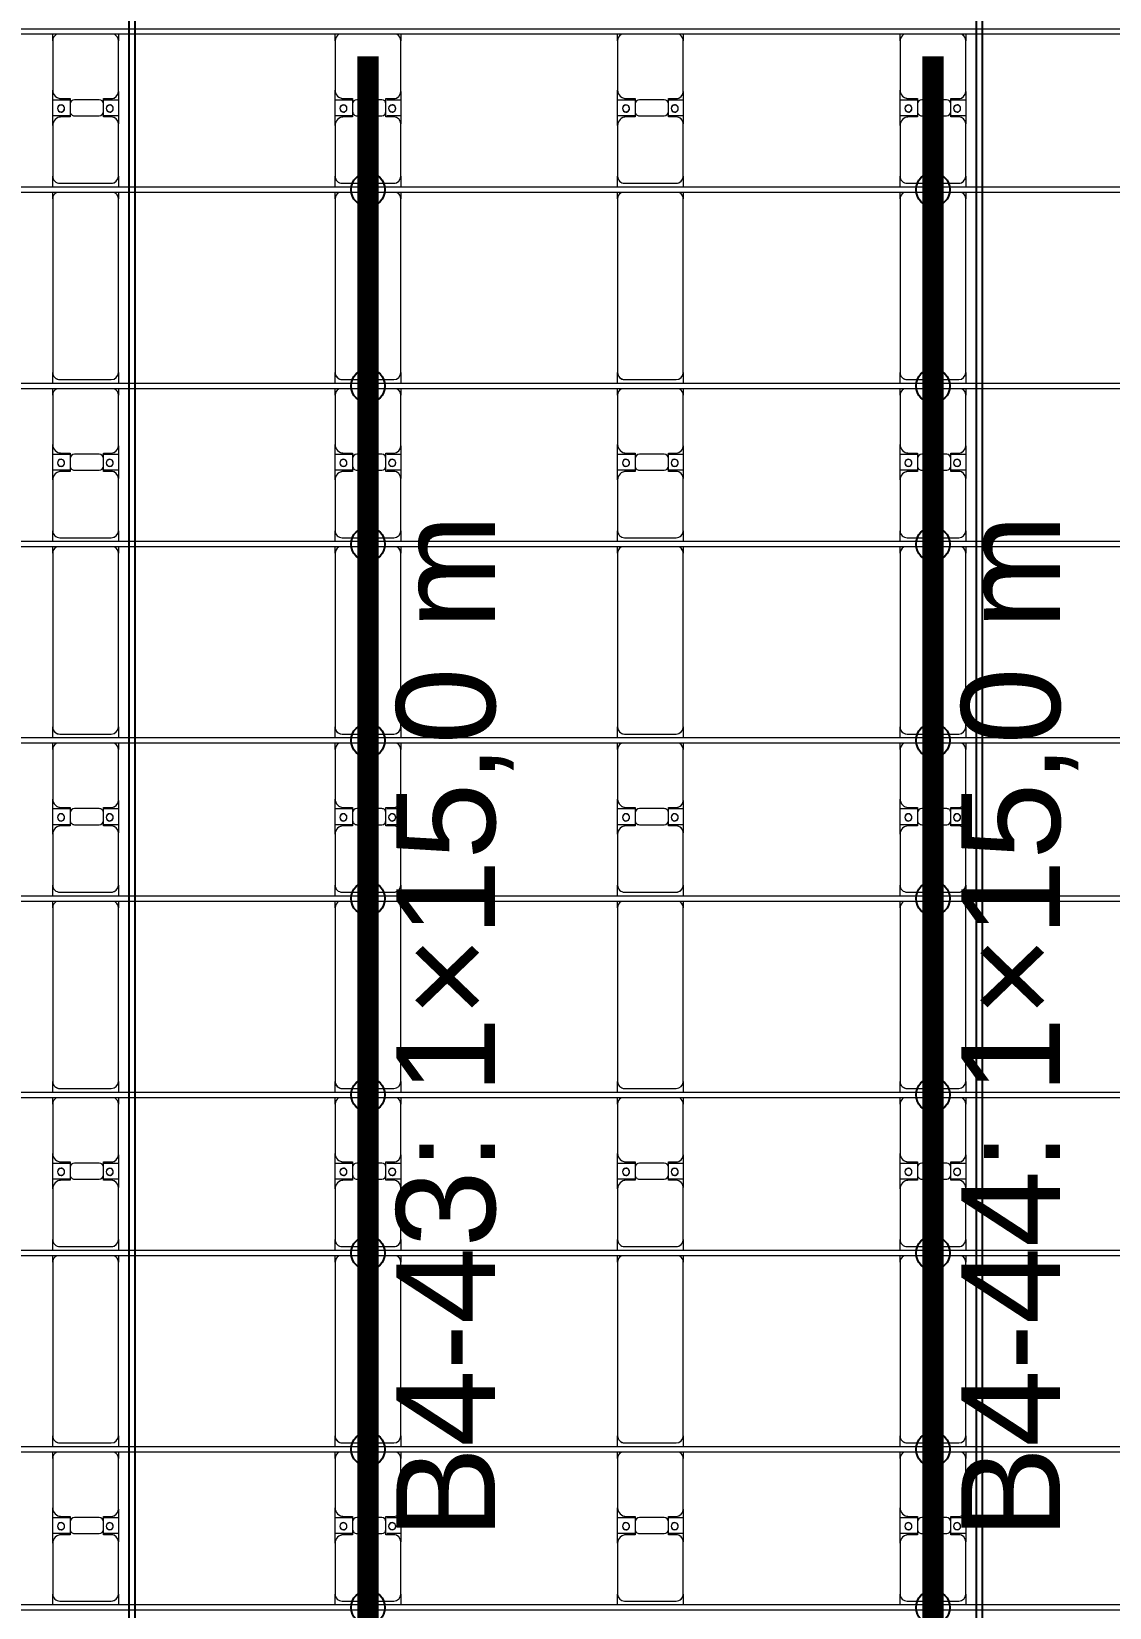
# Model space of a CAD drawing. Header units: millimetres. Extents: x -178706 to 107777, y -87310 to 933.
# Drawn here: x -101274 to -93641, y -75261 to -64101 of the extents above; entities that cross this region are included whole.
import ezdxf

# ---------------------------------------------------------------- set-up
doc = ezdxf.new("R2010")
doc.units = ezdxf.units.MM
doc.layers.add('A-GENM', color=13, linetype='Continuous', lineweight=9)
doc.layers.add('S-BEAM', color=12, linetype='Continuous', lineweight=9)
doc.layers.add('GC-GHI CHU', color=2, linetype='Continuous')
doc.layers.add('GC-HOP 40x60 GIA CUONG', color=1, linetype='Continuous')
doc.styles.add('GC_VN', font='arial.ttf')

# ---------------------------------------------------------------- blocks, each defined once
blk = doc.blocks.new('Dai phao do pin - DẢI PHAO ĐỠ PIN-V35-BỐ TRÍ KHUNG KẾT CẤU BÈ PIN 04')
at = {"layer": 'A-GENM', "color": 7}
for p, q in [((695, 242), (770, 242)), ((1130, 242), (770, 242)), ((1130, 242), (1312, 242)), ((1198, 242), (1380, 242)), ((1198, 118), (1198, 242)), ((1312, 242), (1312, 118)), ((1730, 242), (1380, 242)), ((1730, 242), (1775, 242)), ((1815, 242), (1890, 242)), ((3120, 242), (1890, 242)), ((3120, 242), (3165, 242)), ((3205, 242), (3280, 242)), ((3640, 242), (3280, 242)), ((3640, 242), (3822, 242)), ((3708, 242), (3890, 242)), ((3708, 118), (3708, 242)), ((3822, 242), (3822, 118)), ((4240, 242), (3890, 242)), ((4240, 242), (4285, 242)), ((4325, 242), (4400, 242)), ((5630, 242), (4400, 242)), ((5630, 242), (5675, 242)), ((5715, 242), (5790, 242)), ((6150, 242), (5790, 242)), ((6150, 242), (6332, 242)), ((6218, 242), (6400, 242)), ((6218, 118), (6218, 242)), ((6332, 242), (6332, 118)), ((6750, 242), (6400, 242)), ((6750, 242), (6795, 242)), ((6835, 242), (6910, 242)), ((8140, 242), (6910, 242)), ((8140, 242), (8185, 242)), ((8225, 242), (8300, 242)), ((8660, 242), (8300, 242)), ((8660, 242), (8842, 242)), ((8728, 242), (8910, 242)), ((8728, 118), (8728, 242)), ((8842, 242), (8842, 118)), ((9260, 242), (8910, 242)), ((9260, 242), (9305, 242)), ((9345, 242), (9420, 242)), ((10650, 242), (9420, 242)), ((10650, 242), (10695, 242)), ((10735, 242), (10810, 242)), ((11170, 242), (10810, 242)), ((11170, 242), (11352, 242)), ((11238, 242), (11420, 242)), ((11238, 118), (11238, 242)), ((11352, 242), (11352, 118)), ((11770, 242), (11420, 242)), ((11770, 242), (11815, 242)), ((720, 192), (720, -173)), ((1190, 118), (1190, 182)), ((1282, 118), (1190, 118)), ((1320, 118), (1228, 118)), ((1320, 182), (1320, 118)), ((1840, 192), (1840, -173)), ((3230, 192), (3230, -173)), ((3700, 118), (3700, 182)), ((3792, 118), (3700, 118)), ((3830, 118), (3738, 118)), ((3830, 182), (3830, 118)), ((4350, 192), (4350, -173)), ((5740, 192), (5740, -173)), ((6210, 118), (6210, 182)), ((6302, 118), (6210, 118)), ((6340, 118), (6248, 118)), ((6340, 182), (6340, 118)), ((6860, 192), (6860, -173)), ((8250, 192), (8250, -173)), ((8720, 118), (8720, 182)), ((8812, 118), (8720, 118)), ((8850, 118), (8758, 118)), ((8850, 182), (8850, 118)), ((9370, 192), (9370, -173)), ((10760, 192), (10760, -173)), ((11230, 118), (11230, 182)), ((11322, 118), (11230, 118)), ((11360, 118), (11268, 118)), ((11360, 182), (11360, 118)), ((1198, 88), (1198, -88)), ((1312, -88), (1312, 88)), ((3708, 88), (3708, -88)), ((3822, -88), (3822, 88)), ((6218, 88), (6218, -88)), ((6332, -88), (6332, 88)), ((8728, 88), (8728, -88)), ((8842, -88), (8842, 88)), ((11238, 88), (11238, -88)), ((11352, -88), (11352, 88)), ((1190, -173), (1190, -118)), ((1190, -118), (1282, -118)), ((1198, -223), (1198, -118)), ((1228, -118), (1320, -118)), ((1312, -118), (1312, -223)), ((1320, -118), (1320, -173)), ((3700, -173), (3700, -118)), ((3700, -118), (3792, -118)), ((3708, -223), (3708, -118)), ((3738, -118), (3830, -118)), ((3822, -118), (3822, -223)), ((3830, -118), (3830, -173)), ((6210, -173), (6210, -118)), ((6210, -118), (6302, -118)), ((6218, -223), (6218, -118)), ((6248, -118), (6340, -118)), ((6332, -118), (6332, -223)), ((6340, -118), (6340, -173)), ((8720, -173), (8720, -118)), ((8720, -118), (8812, -118)), ((8728, -223), (8728, -118)), ((8758, -118), (8850, -118)), ((8842, -118), (8842, -223)), ((8850, -118), (8850, -173)), ((11230, -173), (11230, -118)), ((11230, -118), (11322, -118)), ((11238, -223), (11238, -118)), ((11268, -118), (11360, -118)), ((11352, -118), (11352, -223)), ((11360, -118), (11360, -173)), ((770, -223), (695, -223)), ((770, -223), (1140, -223)), ((1312, -223), (1140, -223)), ((1370, -223), (1198, -223)), ((1370, -223), (1730, -223)), ((1775, -223), (1730, -223)), ((1890, -223), (1815, -223)), ((1890, -223), (3120, -223)), ((3165, -223), (3120, -223)), ((3280, -223), (3205, -223)), ((3280, -223), (3650, -223)), ((3822, -223), (3650, -223)), ((3880, -223), (3708, -223)), ((3880, -223), (4240, -223)), ((4285, -223), (4240, -223)), ((4400, -223), (4325, -223)), ((4400, -223), (5630, -223)), ((5675, -223), (5630, -223)), ((5790, -223), (5715, -223)), ((5790, -223), (6160, -223)), ((6332, -223), (6160, -223)), ((6390, -223), (6218, -223)), ((6390, -223), (6750, -223)), ((6795, -223), (6750, -223)), ((6910, -223), (6835, -223)), ((6910, -223), (8140, -223)), ((8185, -223), (8140, -223)), ((8300, -223), (8225, -223)), ((8300, -223), (8670, -223)), ((8842, -223), (8670, -223)), ((8900, -223), (8728, -223)), ((8900, -223), (9260, -223)), ((9305, -223), (9260, -223)), ((9420, -223), (9345, -223)), ((9420, -223), (10650, -223)), ((10695, -223), (10650, -223)), ((10810, -223), (10735, -223)), ((10810, -223), (11180, -223)), ((11352, -223), (11180, -223)), ((11410, -223), (11238, -223)), ((11410, -223), (11770, -223)), ((11815, -223), (11770, -223))]:
    blk.add_line(p, q, dxfattribs=at)
for centre, radius, start, end in [((770, 192), 50, 90, 180), ((770, 192), 50, 135, 180), ((1130, 182), 60, 360, 90), ((1380, 182), 60, 90, 180), ((1730, 192), 50, 30, 90), ((1730, 192), 50, 30, 45), ((1890, 192), 50, 90, 180), ((1890, 192), 50, 105, 180), ((3120, 192), 50, 30, 90), ((3120, 192), 50, 30, 90), ((3280, 192), 50, 90, 180), ((3280, 192), 50, 135, 180), ((3640, 182), 60, 360, 90), ((3890, 182), 60, 90, 180), ((4240, 192), 50, 30, 90), ((4240, 192), 50, 30, 45), ((4400, 192), 50, 90, 180), ((4400, 192), 50, 105, 180), ((5630, 192), 50, 30, 90), ((5630, 192), 50, 30, 90), ((5790, 192), 50, 90, 180), ((5790, 192), 50, 135, 180), ((6150, 182), 60, 360, 90), ((6400, 182), 60, 90, 180), ((6750, 192), 50, 30, 90), ((6750, 192), 50, 30, 45), ((6910, 192), 50, 90, 180), ((6910, 192), 50, 110.9293, 180), ((8140, 192), 50, 30, 90), ((8140, 192), 50, 30, 90), ((8300, 192), 50, 90, 180), ((8300, 192), 50, 135, 180), ((8660, 182), 60, 360, 90), ((8910, 182), 60, 90, 180), ((9260, 192), 50, 30, 90), ((9260, 192), 50, 30, 45), ((9420, 192), 50, 90, 180), ((9420, 192), 50, 105, 180), ((10650, 192), 50, 30, 90), ((10650, 192), 50, 30, 90), ((10810, 192), 50, 90, 180), ((10810, 192), 50, 135, 180), ((11170, 182), 60, 0, 90), ((11420, 182), 60, 90, 180), ((11770, 192), 50, 30, 90), ((11770, 192), 50, 30, 45), ((1130, 182), 60, 360, 30), ((1228, 88), 30, 90, 180), ((1249, 183), 25, 0, 180), ((1249, 183), 25, 180, 0), ((1251, 183), 25, 0, 180), ((1251, 183), 25, 180, 0), ((1282, 88), 30, 360, 90), ((1380, 182), 60, 150, 180), ((3640, 182), 60, 360, 30), ((3738, 88), 30, 90, 180), ((3759, 183), 25, 360, 180), ((3759, 183), 25, 180, 0), ((3761, 183), 25, 0, 180), ((3761, 183), 25, 180, 0), ((3792, 88), 30, 360, 90), ((3890, 182), 60, 150, 180), ((6150, 182), 60, 360, 30), ((6248, 88), 30, 90, 180), ((6269, 183), 25, 360, 180), ((6269, 183), 25, 180, 0), ((6271, 183), 25, 0, 180), ((6271, 183), 25, 180, 360), ((6302, 88), 30, 0, 90), ((6400, 182), 60, 150, 180), ((8660, 182), 60, 360, 30), ((8758, 88), 30, 90, 180), ((8779, 183), 25, 360, 180), ((8779, 183), 25, 180, 360), ((8781, 183), 25, 0, 180), ((8781, 183), 25, 180, 0), ((8812, 88), 30, 360, 90), ((8910, 182), 60, 150, 180), ((11170, 182), 60, 0, 30), ((11268, 88), 30, 90, 180), ((11289, 183), 25, 0, 180), ((11289, 183), 25, 180, 0), ((11291, 183), 25, 0, 180), ((11291, 183), 25, 180, 360), ((11322, 88), 30, 360, 90), ((11420, 182), 60, 150, 180), ((1228, -88), 30, 180, 270), ((1282, -88), 30, 270, 360), ((3738, -88), 30, 180, 270), ((3792, -88), 30, 270, 360), ((6248, -88), 30, 180, 270), ((6302, -88), 30, 270, 0), ((8758, -88), 30, 180, 270), ((8812, -88), 30, 270, 360), ((11268, -88), 30, 180, 270), ((11322, -88), 30, 270, 360), ((770, -173), 50, 180, 270), ((770, -173), 50, 180, 225), ((1140, -173), 50, 270, 360), ((1140, -173), 50, 315, 360), ((1249, -162), 25, 360, 180), ((1249, -162), 25, 180, 360), ((1251, -162), 25, 0, 180), ((1251, -162), 25, 180, 0), ((1370, -173), 50, 180, 270), ((1370, -173), 50, 180, 225), ((1730, -173), 50, 270, 330), ((1730, -173), 50, 315, 330), ((1890, -173), 50, 180, 270), ((1890, -173), 50, 180, 270), ((3120, -173), 50, 270, 330), ((3120, -173), 50, 285, 330), ((3280, -173), 50, 180, 270), ((3280, -173), 50, 180, 225), ((3650, -173), 50, 270, 360), ((3650, -173), 50, 315, 360), ((3759, -162), 25, 0, 180), ((3759, -162), 25, 180, 0), ((3761, -162), 25, 0, 180), ((3761, -162), 25, 180, 360), ((3880, -173), 50, 180, 270), ((3880, -173), 50, 180, 225), ((4240, -173), 50, 270, 330), ((4240, -173), 50, 315, 330), ((4400, -173), 50, 180, 270), ((4400, -173), 50, 180, 270), ((5630, -173), 50, 270, 330), ((5630, -173), 50, 285, 330), ((5790, -173), 50, 180, 270), ((5790, -173), 50, 180, 225), ((6160, -173), 50, 270, 360), ((6160, -173), 50, 315, 360), ((6269, -162), 25, 0, 180), ((6269, -162), 25, 180, 0), ((6271, -162), 25, 0, 180), ((6271, -162), 25, 180, 0), ((6390, -173), 50, 180, 270), ((6390, -173), 50, 180, 225), ((6750, -173), 50, 270, 330), ((6750, -173), 50, 315, 330), ((6910, -173), 50, 180, 270), ((6910, -173), 50, 180, 270), ((8140, -173), 50, 270, 330), ((8140, -173), 50, 285, 330), ((8300, -173), 50, 180, 270), ((8300, -173), 50, 180, 225), ((8670, -173), 50, 270, 360), ((8670, -173), 50, 315, 360), ((8779, -162), 25, 0, 180), ((8779, -162), 25, 180, 360), ((8781, -162), 25, 0, 180), ((8781, -162), 25, 180, 0), ((8900, -173), 50, 180, 270), ((8900, -173), 50, 180, 225), ((9260, -173), 50, 270, 330), ((9260, -173), 50, 315, 330), ((9420, -173), 50, 180, 270), ((9420, -173), 50, 180, 270), ((10650, -173), 50, 270, 330), ((10650, -173), 50, 285, 330), ((10810, -173), 50, 180, 270), ((10810, -173), 50, 180, 225), ((11180, -173), 50, 270, 360), ((11180, -173), 50, 315, 360), ((11289, -162), 25, 0, 180), ((11289, -162), 25, 180, 0), ((11291, -162), 25, 0, 180), ((11291, -162), 25, 180, 0), ((11410, -173), 50, 180, 270), ((11410, -173), 50, 180, 225), ((11770, -173), 50, 270, 330), ((11770, -173), 50, 315, 330)]:
    blk.add_arc(centre, radius, start, end, dxfattribs=at)
blk = doc.blocks.new('Dai phao do pin - DẢI PHAO ĐỠ PIN-V36-BỐ TRÍ KHUNG KẾT CẤU BÈ PIN 04')
at = {"layer": 'A-GENM', "color": 7}
for p, q in [((695, 242), (770, 242)), ((1130, 242), (770, 242)), ((1130, 242), (1312, 242)), ((1198, 242), (1380, 242)), ((1198, 118), (1198, 242)), ((1312, 242), (1312, 118)), ((1730, 242), (1380, 242)), ((1730, 242), (1775, 242)), ((1815, 242), (1890, 242)), ((3120, 242), (1890, 242)), ((3120, 242), (3165, 242)), ((3205, 242), (3280, 242)), ((3640, 242), (3280, 242)), ((3640, 242), (3822, 242)), ((3708, 242), (3890, 242)), ((3708, 118), (3708, 242)), ((3822, 242), (3822, 118)), ((4240, 242), (3890, 242)), ((4240, 242), (4285, 242)), ((4325, 242), (4400, 242)), ((5630, 242), (4400, 242)), ((5630, 242), (5675, 242)), ((5715, 242), (5790, 242)), ((6150, 242), (5790, 242)), ((6150, 242), (6332, 242)), ((6218, 242), (6400, 242)), ((6218, 118), (6218, 242)), ((6332, 242), (6332, 118)), ((6750, 242), (6400, 242)), ((6750, 242), (6795, 242)), ((6835, 242), (6910, 242)), ((8140, 242), (6910, 242)), ((8140, 242), (8185, 242)), ((8225, 242), (8300, 242)), ((8660, 242), (8300, 242)), ((8660, 242), (8842, 242)), ((8728, 242), (8910, 242)), ((8728, 118), (8728, 242)), ((8842, 242), (8842, 118)), ((9260, 242), (8910, 242)), ((9260, 242), (9305, 242)), ((9345, 242), (9420, 242)), ((10650, 242), (9420, 242)), ((10650, 242), (10695, 242)), ((10735, 242), (10810, 242)), ((11170, 242), (10810, 242)), ((11170, 242), (11352, 242)), ((11238, 242), (11420, 242)), ((11238, 118), (11238, 242)), ((11352, 242), (11352, 118)), ((11770, 242), (11420, 242)), ((11770, 242), (11815, 242)), ((720, 192), (720, -173)), ((1190, 118), (1190, 182)), ((1282, 118), (1190, 118)), ((1320, 118), (1228, 118)), ((1320, 182), (1320, 118)), ((1840, 192), (1840, -173)), ((3230, 192), (3230, -173)), ((3700, 118), (3700, 182)), ((3792, 118), (3700, 118)), ((3830, 118), (3738, 118)), ((3830, 182), (3830, 118)), ((4350, 192), (4350, -173)), ((5740, 192), (5740, -173)), ((6210, 118), (6210, 182)), ((6302, 118), (6210, 118)), ((6340, 118), (6248, 118)), ((6340, 182), (6340, 118)), ((6860, 192), (6860, -173)), ((8250, 192), (8250, -173)), ((8720, 118), (8720, 182)), ((8812, 118), (8720, 118)), ((8850, 118), (8758, 118)), ((8850, 182), (8850, 118)), ((9370, 192), (9370, -173)), ((10760, 192), (10760, -173)), ((11230, 118), (11230, 182)), ((11322, 118), (11230, 118)), ((11360, 118), (11268, 118)), ((11360, 182), (11360, 118)), ((1198, 88), (1198, -88)), ((1312, -88), (1312, 88)), ((3708, 88), (3708, -88)), ((3822, -88), (3822, 88)), ((6218, 88), (6218, -88)), ((6332, -88), (6332, 88)), ((8728, 88), (8728, -88)), ((8842, -88), (8842, 88)), ((11238, 88), (11238, -88)), ((11352, -88), (11352, 88)), ((1190, -173), (1190, -118)), ((1190, -118), (1282, -118)), ((1198, -223), (1198, -123)), ((1228, -118), (1320, -118)), ((1312, -123), (1312, -223)), ((1320, -118), (1320, -173)), ((3700, -173), (3700, -118)), ((3700, -118), (3792, -118)), ((3708, -223), (3708, -123)), ((3738, -118), (3830, -118)), ((3822, -123), (3822, -223)), ((3830, -118), (3830, -173)), ((6210, -173), (6210, -118)), ((6210, -118), (6302, -118)), ((6218, -223), (6218, -123)), ((6248, -118), (6340, -118)), ((6332, -123), (6332, -223)), ((6340, -118), (6340, -173)), ((8720, -173), (8720, -118)), ((8720, -118), (8812, -118)), ((8728, -223), (8728, -123)), ((8758, -118), (8850, -118)), ((8842, -123), (8842, -223)), ((8850, -118), (8850, -173)), ((11230, -173), (11230, -118)), ((11230, -118), (11322, -118)), ((11238, -223), (11238, -123)), ((11268, -118), (11360, -118)), ((11352, -123), (11352, -223)), ((11360, -118), (11360, -173)), ((770, -223), (695, -223)), ((770, -223), (1140, -223)), ((1312, -223), (1140, -223)), ((1370, -223), (1198, -223)), ((1370, -223), (1730, -223)), ((1775, -223), (1730, -223)), ((1890, -223), (1815, -223)), ((1890, -223), (3120, -223)), ((3165, -223), (3120, -223)), ((3280, -223), (3205, -223)), ((3280, -223), (3650, -223)), ((3822, -223), (3650, -223)), ((3880, -223), (3708, -223)), ((3880, -223), (4240, -223)), ((4285, -223), (4240, -223)), ((4400, -223), (4325, -223)), ((4400, -223), (5630, -223)), ((5675, -223), (5630, -223)), ((5790, -223), (5715, -223)), ((5790, -223), (6160, -223)), ((6332, -223), (6160, -223)), ((6390, -223), (6218, -223)), ((6390, -223), (6750, -223)), ((6795, -223), (6750, -223)), ((6910, -223), (6835, -223)), ((6910, -223), (8140, -223)), ((8185, -223), (8140, -223)), ((8300, -223), (8225, -223)), ((8300, -223), (8670, -223)), ((8842, -223), (8670, -223)), ((8900, -223), (8728, -223)), ((8900, -223), (9260, -223)), ((9305, -223), (9260, -223)), ((9420, -223), (9345, -223)), ((9420, -223), (10650, -223)), ((10695, -223), (10650, -223)), ((10810, -223), (10735, -223)), ((10810, -223), (11180, -223)), ((11352, -223), (11180, -223)), ((11410, -223), (11238, -223)), ((11410, -223), (11770, -223)), ((11815, -223), (11770, -223))]:
    blk.add_line(p, q, dxfattribs=at)
for centre, radius, start, end in [((770, 192), 50, 90, 180), ((770, 192), 50, 135, 180), ((1130, 182), 60, 360, 90), ((1380, 182), 60, 90, 180), ((1730, 192), 50, 30, 90), ((1730, 192), 50, 30, 45), ((1890, 192), 50, 90, 180), ((1890, 192), 50, 105, 180), ((3120, 192), 50, 30, 90), ((3120, 192), 50, 30, 90), ((3280, 192), 50, 90, 180), ((3280, 192), 50, 135, 180), ((3640, 182), 60, 360, 90), ((3890, 182), 60, 90, 180), ((4240, 192), 50, 30, 90), ((4240, 192), 50, 30, 45), ((4400, 192), 50, 90, 180), ((4400, 192), 50, 105, 180), ((5630, 192), 50, 30, 90), ((5630, 192), 50, 30, 90), ((5790, 192), 50, 90, 180), ((5790, 192), 50, 135, 180), ((6150, 182), 60, 360, 90), ((6400, 182), 60, 90, 180), ((6750, 192), 50, 30, 90), ((6750, 192), 50, 30, 45), ((6910, 192), 50, 90, 180), ((6910, 192), 50, 110.9338, 180), ((8140, 192), 50, 30, 90), ((8140, 192), 50, 30, 90), ((8300, 192), 50, 90, 180), ((8300, 192), 50, 135, 180), ((8660, 182), 60, 360, 90), ((8910, 182), 60, 90, 180), ((9260, 192), 50, 30, 90), ((9260, 192), 50, 30, 45), ((9420, 192), 50, 90, 180), ((9420, 192), 50, 105, 180), ((10650, 192), 50, 30, 90), ((10650, 192), 50, 30, 90), ((10810, 192), 50, 90, 180), ((10810, 192), 50, 135, 180), ((11170, 182), 60, 0, 90), ((11420, 182), 60, 90, 180), ((11770, 192), 50, 30, 90), ((11770, 192), 50, 30, 45), ((1130, 182), 60, 360, 30), ((1228, 88), 30, 90, 180), ((1249, 183), 25, 0, 180), ((1249, 183), 25, 180, 0), ((1251, 183), 25, 0, 180), ((1251, 183), 25, 180, 0), ((1282, 88), 30, 360, 90), ((1380, 182), 60, 150, 180), ((3640, 182), 60, 360, 30), ((3738, 88), 30, 90, 180), ((3759, 183), 25, 360, 180), ((3759, 183), 25, 180, 0), ((3761, 183), 25, 0, 180), ((3761, 183), 25, 180, 0), ((3792, 88), 30, 360, 90), ((3890, 182), 60, 150, 180), ((6150, 182), 60, 360, 30), ((6248, 88), 30, 90, 180), ((6269, 183), 25, 360, 180), ((6269, 183), 25, 180, 0), ((6271, 183), 25, 0, 180), ((6271, 183), 25, 180, 360), ((6302, 88), 30, 0, 90), ((6400, 182), 60, 150, 180), ((8660, 182), 60, 360, 30), ((8758, 88), 30, 90, 180), ((8779, 183), 25, 360, 180), ((8779, 183), 25, 180, 360), ((8781, 183), 25, 0, 180), ((8781, 183), 25, 180, 0), ((8812, 88), 30, 360, 90), ((8910, 182), 60, 150, 180), ((11170, 182), 60, 0, 30), ((11268, 88), 30, 90, 180), ((11289, 183), 25, 0, 180), ((11289, 183), 25, 180, 0), ((11291, 183), 25, 0, 180), ((11291, 183), 25, 180, 360), ((11322, 88), 30, 360, 90), ((11420, 182), 60, 150, 180), ((1228, -88), 30, 180, 270), ((1282, -88), 30, 270, 360), ((3738, -88), 30, 180, 270), ((3792, -88), 30, 270, 360), ((6248, -88), 30, 180, 270), ((6302, -88), 30, 270, 0), ((8758, -88), 30, 180, 270), ((8812, -88), 30, 270, 360), ((11268, -88), 30, 180, 270), ((11322, -88), 30, 270, 360), ((770, -173), 50, 180, 270), ((770, -173), 50, 180, 225), ((1140, -173), 50, 270, 360), ((1140, -173), 50, 315, 360), ((1249, -162), 25, 360, 180), ((1249, -162), 25, 180, 360), ((1251, -162), 25, 0, 180), ((1251, -162), 25, 180, 0), ((1370, -173), 50, 180, 270), ((1370, -173), 50, 180, 225), ((1730, -173), 50, 270, 330), ((1730, -173), 50, 315, 330), ((1890, -173), 50, 180, 270), ((1890, -173), 50, 180, 270), ((3120, -173), 50, 270, 330), ((3120, -173), 50, 285, 330), ((3280, -173), 50, 180, 270), ((3280, -173), 50, 180, 225), ((3650, -173), 50, 270, 360), ((3650, -173), 50, 315, 360), ((3759, -162), 25, 0, 180), ((3759, -162), 25, 180, 0), ((3761, -162), 25, 0, 180), ((3761, -162), 25, 180, 360), ((3880, -173), 50, 180, 270), ((3880, -173), 50, 180, 225), ((4240, -173), 50, 270, 330), ((4240, -173), 50, 315, 330), ((4400, -173), 50, 180, 270), ((4400, -173), 50, 180, 270), ((5630, -173), 50, 270, 330), ((5630, -173), 50, 285, 330), ((5790, -173), 50, 180, 270), ((5790, -173), 50, 180, 225), ((6160, -173), 50, 270, 360), ((6160, -173), 50, 315, 360), ((6269, -162), 25, 0, 180), ((6269, -162), 25, 180, 0), ((6271, -162), 25, 0, 180), ((6271, -162), 25, 180, 0), ((6390, -173), 50, 180, 270), ((6390, -173), 50, 180, 225), ((6750, -173), 50, 270, 330), ((6750, -173), 50, 315, 330), ((6910, -173), 50, 180, 270), ((6910, -173), 50, 180, 270), ((8140, -173), 50, 270, 330), ((8140, -173), 50, 285, 330), ((8300, -173), 50, 180, 270), ((8300, -173), 50, 180, 225), ((8670, -173), 50, 270, 360), ((8670, -173), 50, 315, 360), ((8779, -162), 25, 0, 180), ((8779, -162), 25, 180, 360), ((8781, -162), 25, 0, 180), ((8781, -162), 25, 180, 0), ((8900, -173), 50, 180, 270), ((8900, -173), 50, 180, 225), ((9260, -173), 50, 270, 330), ((9260, -173), 50, 315, 330), ((9420, -173), 50, 180, 270), ((9420, -173), 50, 180, 270), ((10650, -173), 50, 270, 330), ((10650, -173), 50, 285, 330), ((10810, -173), 50, 180, 270), ((10810, -173), 50, 180, 225), ((11180, -173), 50, 270, 360), ((11180, -173), 50, 315, 360), ((11289, -162), 25, 0, 180), ((11289, -162), 25, 180, 0), ((11291, -162), 25, 0, 180), ((11291, -162), 25, 180, 0), ((11410, -173), 50, 180, 270), ((11410, -173), 50, 180, 225), ((11770, -173), 50, 270, 330), ((11770, -173), 50, 315, 330)]:
    blk.add_arc(centre, radius, start, end, dxfattribs=at)
blk = doc.blocks.new('Dai phao do pin - DẢI PHAO ĐỠ PIN-V37-BỐ TRÍ KHUNG KẾT CẤU BÈ PIN 04')
at = {"layer": 'A-GENM', "color": 7}
for p, q in [((695, 242), (770, 242)), ((1130, 242), (770, 242)), ((1130, 242), (1312, 242)), ((1198, 242), (1380, 242)), ((1198, 118), (1198, 242)), ((1312, 242), (1312, 118)), ((1730, 242), (1380, 242)), ((1730, 242), (1775, 242)), ((1815, 242), (1890, 242)), ((3120, 242), (1890, 242)), ((3120, 242), (3165, 242)), ((3205, 242), (3280, 242)), ((3640, 242), (3280, 242)), ((3640, 242), (3822, 242)), ((3708, 242), (3890, 242)), ((3708, 118), (3708, 242)), ((3822, 242), (3822, 118)), ((4240, 242), (3890, 242)), ((4240, 242), (4285, 242)), ((4325, 242), (4400, 242)), ((5630, 242), (4400, 242)), ((5630, 242), (5675, 242)), ((5715, 242), (5790, 242)), ((6150, 242), (5790, 242)), ((6150, 242), (6332, 242)), ((6218, 242), (6400, 242)), ((6218, 118), (6218, 242)), ((6332, 242), (6332, 118)), ((6750, 242), (6400, 242)), ((6750, 242), (6795, 242)), ((6835, 242), (6910, 242)), ((8140, 242), (6910, 242)), ((8140, 242), (8185, 242)), ((8225, 242), (8300, 242)), ((8660, 242), (8300, 242)), ((8660, 242), (8842, 242)), ((8728, 242), (8910, 242)), ((8728, 118), (8728, 242)), ((8842, 242), (8842, 118)), ((9260, 242), (8910, 242)), ((9260, 242), (9305, 242)), ((9345, 242), (9420, 242)), ((10650, 242), (9420, 242)), ((10650, 242), (10695, 242)), ((10735, 242), (10810, 242)), ((11170, 242), (10810, 242)), ((11170, 242), (11352, 242)), ((11238, 242), (11420, 242)), ((11238, 118), (11238, 242)), ((11352, 242), (11352, 118)), ((11770, 242), (11420, 242)), ((11770, 242), (11815, 242)), ((720, 192), (720, -173)), ((1190, 118), (1190, 182)), ((1282, 118), (1190, 118)), ((1320, 118), (1228, 118)), ((1320, 182), (1320, 118)), ((1840, 192), (1840, -173)), ((3230, 192), (3230, -173)), ((3700, 118), (3700, 182)), ((3792, 118), (3700, 118)), ((3830, 118), (3738, 118)), ((3830, 182), (3830, 118)), ((4350, 192), (4350, -173)), ((5740, 192), (5740, -173)), ((6210, 118), (6210, 182)), ((6302, 118), (6210, 118)), ((6340, 118), (6248, 118)), ((6340, 182), (6340, 118)), ((6860, 192), (6860, -173)), ((8250, 192), (8250, -173)), ((8720, 118), (8720, 182)), ((8812, 118), (8720, 118)), ((8850, 118), (8758, 118)), ((8850, 182), (8850, 118)), ((9370, 192), (9370, -173)), ((10760, 192), (10760, -173)), ((11230, 118), (11230, 182)), ((11322, 118), (11230, 118)), ((11360, 118), (11268, 118)), ((11360, 182), (11360, 118)), ((1198, 88), (1198, -88)), ((1312, -88), (1312, 88)), ((3708, 88), (3708, -88)), ((3822, -88), (3822, 88)), ((6218, 88), (6218, -88)), ((6332, -88), (6332, 88)), ((8728, 88), (8728, -88)), ((8842, -88), (8842, 88)), ((11238, 88), (11238, -88)), ((11352, -88), (11352, 88)), ((1190, -173), (1190, -118)), ((1190, -118), (1282, -118)), ((1198, -223), (1198, -118)), ((1228, -118), (1320, -118)), ((1312, -118), (1312, -223)), ((1320, -118), (1320, -173)), ((3700, -173), (3700, -118)), ((3700, -118), (3792, -118)), ((3708, -223), (3708, -118)), ((3738, -118), (3830, -118)), ((3822, -118), (3822, -223)), ((3830, -118), (3830, -173)), ((6210, -173), (6210, -118)), ((6210, -118), (6302, -118)), ((6218, -223), (6218, -118)), ((6248, -118), (6340, -118)), ((6332, -118), (6332, -223)), ((6340, -118), (6340, -173)), ((8720, -173), (8720, -118)), ((8720, -118), (8812, -118)), ((8728, -223), (8728, -118)), ((8758, -118), (8850, -118)), ((8842, -118), (8842, -223)), ((8850, -118), (8850, -173)), ((11230, -173), (11230, -118)), ((11230, -118), (11322, -118)), ((11238, -223), (11238, -118)), ((11268, -118), (11360, -118)), ((11352, -118), (11352, -223)), ((11360, -118), (11360, -173)), ((770, -223), (695, -223)), ((770, -223), (1140, -223)), ((1312, -223), (1140, -223)), ((1370, -223), (1198, -223)), ((1370, -223), (1730, -223)), ((1775, -223), (1730, -223)), ((1890, -223), (1815, -223)), ((1890, -223), (3120, -223)), ((3165, -223), (3120, -223)), ((3280, -223), (3205, -223)), ((3280, -223), (3650, -223)), ((3822, -223), (3650, -223)), ((3880, -223), (3708, -223)), ((3880, -223), (4240, -223)), ((4285, -223), (4240, -223)), ((4400, -223), (4325, -223)), ((4400, -223), (5630, -223)), ((5675, -223), (5630, -223)), ((5790, -223), (5715, -223)), ((5790, -223), (6160, -223)), ((6332, -223), (6160, -223)), ((6390, -223), (6218, -223)), ((6390, -223), (6750, -223)), ((6795, -223), (6750, -223)), ((6910, -223), (6835, -223)), ((6910, -223), (8140, -223)), ((8185, -223), (8140, -223)), ((8300, -223), (8225, -223)), ((8300, -223), (8670, -223)), ((8842, -223), (8670, -223)), ((8900, -223), (8728, -223)), ((8900, -223), (9260, -223)), ((9305, -223), (9260, -223)), ((9420, -223), (9345, -223)), ((9420, -223), (10650, -223)), ((10695, -223), (10650, -223)), ((10810, -223), (10735, -223)), ((10810, -223), (11180, -223)), ((11352, -223), (11180, -223)), ((11410, -223), (11238, -223)), ((11410, -223), (11770, -223)), ((11815, -223), (11770, -223))]:
    blk.add_line(p, q, dxfattribs=at)
for centre, radius, start, end in [((770, 192), 50, 90, 180), ((770, 192), 50, 135, 180), ((1130, 182), 60, 360, 90), ((1380, 182), 60, 90, 180), ((1730, 192), 50, 30, 90), ((1730, 192), 50, 30, 45), ((1890, 192), 50, 90, 180), ((1890, 192), 50, 105, 180), ((3120, 192), 50, 30, 90), ((3120, 192), 50, 30, 90), ((3280, 192), 50, 90, 180), ((3280, 192), 50, 135, 180), ((3640, 182), 60, 360, 90), ((3890, 182), 60, 90, 180), ((4240, 192), 50, 30, 90), ((4240, 192), 50, 30, 45), ((4400, 192), 50, 90, 180), ((4400, 192), 50, 105, 180), ((5630, 192), 50, 30, 90), ((5630, 192), 50, 30, 90), ((5790, 192), 50, 90, 180), ((5790, 192), 50, 135, 180), ((6150, 182), 60, 360, 90), ((6400, 182), 60, 90, 180), ((6750, 192), 50, 30, 90), ((6750, 192), 50, 30, 45), ((6910, 192), 50, 90, 180), ((6910, 192), 50, 110.9383, 180), ((8140, 192), 50, 30, 90), ((8140, 192), 50, 30, 90), ((8300, 192), 50, 90, 180), ((8300, 192), 50, 135, 180), ((8660, 182), 60, 360, 90), ((8910, 182), 60, 90, 180), ((9260, 192), 50, 30, 90), ((9260, 192), 50, 30, 45), ((9420, 192), 50, 90, 180), ((9420, 192), 50, 105, 180), ((10650, 192), 50, 30, 90), ((10650, 192), 50, 30, 90), ((10810, 192), 50, 90, 180), ((10810, 192), 50, 135, 180), ((11170, 182), 60, 0, 90), ((11420, 182), 60, 90, 180), ((11770, 192), 50, 30, 90), ((11770, 192), 50, 30, 45), ((1130, 182), 60, 360, 30), ((1228, 88), 30, 90, 180), ((1249, 183), 25, 0, 180), ((1249, 183), 25, 180, 0), ((1251, 183), 25, 0, 180), ((1251, 183), 25, 180, 0), ((1282, 88), 30, 360, 90), ((1380, 182), 60, 150, 180), ((3640, 182), 60, 360, 30), ((3738, 88), 30, 90, 180), ((3759, 183), 25, 360, 180), ((3759, 183), 25, 180, 0), ((3761, 183), 25, 0, 180), ((3761, 183), 25, 180, 0), ((3792, 88), 30, 360, 90), ((3890, 182), 60, 150, 180), ((6150, 182), 60, 360, 30), ((6248, 88), 30, 90, 180), ((6269, 183), 25, 360, 180), ((6269, 183), 25, 180, 0), ((6271, 183), 25, 0, 180), ((6271, 183), 25, 180, 360), ((6302, 88), 30, 0, 90), ((6400, 182), 60, 150, 180), ((8660, 182), 60, 360, 30), ((8758, 88), 30, 90, 180), ((8779, 183), 25, 360, 180), ((8779, 183), 25, 180, 360), ((8781, 183), 25, 0, 180), ((8781, 183), 25, 180, 0), ((8812, 88), 30, 360, 90), ((8910, 182), 60, 150, 180), ((11170, 182), 60, 0, 30), ((11268, 88), 30, 90, 180), ((11289, 183), 25, 0, 180), ((11289, 183), 25, 180, 0), ((11291, 183), 25, 0, 180), ((11291, 183), 25, 180, 360), ((11322, 88), 30, 360, 90), ((11420, 182), 60, 150, 180), ((1228, -88), 30, 180, 270), ((1282, -88), 30, 270, 360), ((3738, -88), 30, 180, 270), ((3792, -88), 30, 270, 360), ((6248, -88), 30, 180, 270), ((6302, -88), 30, 270, 0), ((8758, -88), 30, 180, 270), ((8812, -88), 30, 270, 360), ((11268, -88), 30, 180, 270), ((11322, -88), 30, 270, 360), ((770, -173), 50, 180, 270), ((770, -173), 50, 180, 225), ((1140, -173), 50, 270, 360), ((1140, -173), 50, 315, 360), ((1249, -162), 25, 360, 180), ((1249, -162), 25, 180, 360), ((1251, -162), 25, 0, 180), ((1251, -162), 25, 180, 0), ((1370, -173), 50, 180, 270), ((1370, -173), 50, 180, 225), ((1730, -173), 50, 270, 330), ((1730, -173), 50, 315, 330), ((1890, -173), 50, 180, 270), ((1890, -173), 50, 180, 270), ((3120, -173), 50, 270, 330), ((3120, -173), 50, 285, 330), ((3280, -173), 50, 180, 270), ((3280, -173), 50, 180, 225), ((3650, -173), 50, 270, 360), ((3650, -173), 50, 315, 360), ((3759, -162), 25, 0, 180), ((3759, -162), 25, 180, 0), ((3761, -162), 25, 0, 180), ((3761, -162), 25, 180, 360), ((3880, -173), 50, 180, 270), ((3880, -173), 50, 180, 225), ((4240, -173), 50, 270, 330), ((4240, -173), 50, 315, 330), ((4400, -173), 50, 180, 270), ((4400, -173), 50, 180, 270), ((5630, -173), 50, 270, 330), ((5630, -173), 50, 285, 330), ((5790, -173), 50, 180, 270), ((5790, -173), 50, 180, 225), ((6160, -173), 50, 270, 360), ((6160, -173), 50, 315, 360), ((6269, -162), 25, 0, 180), ((6269, -162), 25, 180, 0), ((6271, -162), 25, 0, 180), ((6271, -162), 25, 180, 0), ((6390, -173), 50, 180, 270), ((6390, -173), 50, 180, 225), ((6750, -173), 50, 270, 330), ((6750, -173), 50, 315, 330), ((6910, -173), 50, 180, 270), ((6910, -173), 50, 180, 270), ((8140, -173), 50, 270, 330), ((8140, -173), 50, 285, 330), ((8300, -173), 50, 180, 270), ((8300, -173), 50, 180, 225), ((8670, -173), 50, 270, 360), ((8670, -173), 50, 315, 360), ((8779, -162), 25, 0, 180), ((8779, -162), 25, 180, 360), ((8781, -162), 25, 0, 180), ((8781, -162), 25, 180, 0), ((8900, -173), 50, 180, 270), ((8900, -173), 50, 180, 225), ((9260, -173), 50, 270, 330), ((9260, -173), 50, 315, 330), ((9420, -173), 50, 180, 270), ((9420, -173), 50, 180, 270), ((10650, -173), 50, 270, 330), ((10650, -173), 50, 285, 330), ((10810, -173), 50, 180, 270), ((10810, -173), 50, 180, 225), ((11180, -173), 50, 270, 360), ((11180, -173), 50, 315, 360), ((11289, -162), 25, 0, 180), ((11289, -162), 25, 180, 0), ((11291, -162), 25, 0, 180), ((11291, -162), 25, 180, 0), ((11410, -173), 50, 180, 270), ((11410, -173), 50, 180, 225), ((11770, -173), 50, 270, 330), ((11770, -173), 50, 315, 330)]:
    blk.add_arc(centre, radius, start, end, dxfattribs=at)
blk = doc.blocks.new('Dai phao do pin - DẢI PHAO ĐỠ PIN-V38-BỐ TRÍ KHUNG KẾT CẤU BÈ PIN 04')
at = {"layer": 'A-GENM', "color": 7}
for p, q in [((695, 242), (770, 242)), ((1130, 242), (770, 242)), ((1130, 242), (1312, 242)), ((1198, 242), (1380, 242)), ((1198, 118), (1198, 242)), ((1312, 242), (1312, 118)), ((1730, 242), (1380, 242)), ((1730, 242), (1775, 242)), ((1815, 242), (1890, 242)), ((3120, 242), (1890, 242)), ((3120, 242), (3165, 242)), ((3205, 242), (3280, 242)), ((3640, 242), (3280, 242)), ((3640, 242), (3822, 242)), ((3708, 242), (3890, 242)), ((3708, 118), (3708, 242)), ((3822, 242), (3822, 118)), ((4240, 242), (3890, 242)), ((4240, 242), (4285, 242)), ((4325, 242), (4400, 242)), ((5630, 242), (4400, 242)), ((5630, 242), (5675, 242)), ((5715, 242), (5790, 242)), ((6150, 242), (5790, 242)), ((6150, 242), (6332, 242)), ((6218, 242), (6400, 242)), ((6218, 118), (6218, 242)), ((6332, 242), (6332, 118)), ((6750, 242), (6400, 242)), ((6750, 242), (6795, 242)), ((6835, 242), (6910, 242)), ((8140, 242), (6910, 242)), ((8140, 242), (8185, 242)), ((8225, 242), (8300, 242)), ((8660, 242), (8300, 242)), ((8660, 242), (8842, 242)), ((8728, 242), (8910, 242)), ((8728, 118), (8728, 242)), ((8842, 242), (8842, 118)), ((9260, 242), (8910, 242)), ((9260, 242), (9305, 242)), ((9345, 242), (9420, 242)), ((10650, 242), (9420, 242)), ((10650, 242), (10695, 242)), ((10735, 242), (10810, 242)), ((11170, 242), (10810, 242)), ((11170, 242), (11352, 242)), ((11238, 242), (11420, 242)), ((11238, 118), (11238, 242)), ((11352, 242), (11352, 118)), ((11770, 242), (11420, 242)), ((11770, 242), (11815, 242)), ((720, 192), (720, -173)), ((1190, 118), (1190, 182)), ((1282, 118), (1190, 118)), ((1320, 118), (1228, 118)), ((1320, 182), (1320, 118)), ((1840, 192), (1840, -173)), ((3230, 192), (3230, -173)), ((3700, 118), (3700, 182)), ((3792, 118), (3700, 118)), ((3830, 118), (3738, 118)), ((3830, 182), (3830, 118)), ((4350, 192), (4350, -173)), ((5740, 192), (5740, -173)), ((6210, 118), (6210, 182)), ((6302, 118), (6210, 118)), ((6340, 118), (6248, 118)), ((6340, 182), (6340, 118)), ((6860, 192), (6860, -173)), ((8250, 192), (8250, -173)), ((8720, 118), (8720, 182)), ((8812, 118), (8720, 118)), ((8850, 118), (8758, 118)), ((8850, 182), (8850, 118)), ((9370, 192), (9370, -173)), ((10760, 192), (10760, -173)), ((11230, 118), (11230, 182)), ((11322, 118), (11230, 118)), ((11360, 118), (11268, 118)), ((11360, 182), (11360, 118)), ((1198, 88), (1198, -88)), ((1312, -88), (1312, 88)), ((3708, 88), (3708, -88)), ((3822, -88), (3822, 88)), ((6218, 88), (6218, -88)), ((6332, -88), (6332, 88)), ((8728, 88), (8728, -88)), ((8842, -88), (8842, 88)), ((11238, 88), (11238, -88)), ((11352, -88), (11352, 88)), ((1190, -173), (1190, -118)), ((1190, -118), (1282, -118)), ((1198, -223), (1198, -118)), ((1228, -118), (1320, -118)), ((1312, -118), (1312, -223)), ((1320, -118), (1320, -173)), ((3700, -173), (3700, -118)), ((3700, -118), (3792, -118)), ((3708, -223), (3708, -118)), ((3738, -118), (3830, -118)), ((3822, -118), (3822, -223)), ((3830, -118), (3830, -173)), ((6210, -173), (6210, -118)), ((6210, -118), (6302, -118)), ((6218, -223), (6218, -118)), ((6248, -118), (6340, -118)), ((6332, -118), (6332, -223)), ((6340, -118), (6340, -173)), ((8720, -173), (8720, -118)), ((8720, -118), (8812, -118)), ((8728, -223), (8728, -118)), ((8758, -118), (8850, -118)), ((8842, -118), (8842, -223)), ((8850, -118), (8850, -173)), ((11230, -173), (11230, -118)), ((11230, -118), (11322, -118)), ((11238, -223), (11238, -118)), ((11268, -118), (11360, -118)), ((11352, -118), (11352, -223)), ((11360, -118), (11360, -173)), ((770, -223), (695, -223)), ((770, -223), (1140, -223)), ((1312, -223), (1140, -223)), ((1370, -223), (1198, -223)), ((1370, -223), (1730, -223)), ((1775, -223), (1730, -223)), ((1890, -223), (1815, -223)), ((1890, -223), (3120, -223)), ((3165, -223), (3120, -223)), ((3280, -223), (3205, -223)), ((3280, -223), (3650, -223)), ((3822, -223), (3650, -223)), ((3880, -223), (3708, -223)), ((3880, -223), (4240, -223)), ((4285, -223), (4240, -223)), ((4400, -223), (4325, -223)), ((4400, -223), (5630, -223)), ((5675, -223), (5630, -223)), ((5790, -223), (5715, -223)), ((5790, -223), (6160, -223)), ((6332, -223), (6160, -223)), ((6390, -223), (6218, -223)), ((6390, -223), (6750, -223)), ((6795, -223), (6750, -223)), ((6910, -223), (6835, -223)), ((6910, -223), (8140, -223)), ((8185, -223), (8140, -223)), ((8300, -223), (8225, -223)), ((8300, -223), (8670, -223)), ((8842, -223), (8670, -223)), ((8900, -223), (8728, -223)), ((8900, -223), (9260, -223)), ((9305, -223), (9260, -223)), ((9420, -223), (9345, -223)), ((9420, -223), (10650, -223)), ((10695, -223), (10650, -223)), ((10810, -223), (10735, -223)), ((10810, -223), (11180, -223)), ((11352, -223), (11180, -223)), ((11410, -223), (11238, -223)), ((11410, -223), (11770, -223)), ((11815, -223), (11770, -223))]:
    blk.add_line(p, q, dxfattribs=at)
for centre, radius, start, end in [((770, 192), 50, 90, 180), ((770, 192), 50, 135, 180), ((1130, 182), 60, 360, 90), ((1380, 182), 60, 90, 180), ((1730, 192), 50, 30, 90), ((1730, 192), 50, 30, 45), ((1890, 192), 50, 90, 180), ((1890, 192), 50, 105, 180), ((3120, 192), 50, 30, 90), ((3120, 192), 50, 30, 90), ((3280, 192), 50, 90, 180), ((3280, 192), 50, 135, 180), ((3640, 182), 60, 360, 90), ((3890, 182), 60, 90, 180), ((4240, 192), 50, 30, 90), ((4240, 192), 50, 30, 45), ((4400, 192), 50, 90, 180), ((4400, 192), 50, 105, 180), ((5630, 192), 50, 30, 90), ((5630, 192), 50, 30, 90), ((5790, 192), 50, 90, 180), ((5790, 192), 50, 135, 180), ((6150, 182), 60, 360, 90), ((6400, 182), 60, 90, 180), ((6750, 192), 50, 30, 90), ((6750, 192), 50, 30, 45), ((6910, 192), 50, 90, 180), ((6910, 192), 50, 110.9429, 180), ((8140, 192), 50, 30, 90), ((8140, 192), 50, 30, 90), ((8300, 192), 50, 90, 180), ((8300, 192), 50, 135, 180), ((8660, 182), 60, 360, 90), ((8910, 182), 60, 90, 180), ((9260, 192), 50, 30, 90), ((9260, 192), 50, 30, 45), ((9420, 192), 50, 90, 180), ((9420, 192), 50, 105, 180), ((10650, 192), 50, 30, 90), ((10650, 192), 50, 30, 90), ((10810, 192), 50, 90, 180), ((10810, 192), 50, 135, 180), ((11170, 182), 60, 0, 90), ((11420, 182), 60, 90, 180), ((11770, 192), 50, 30, 90), ((11770, 192), 50, 30, 45), ((1130, 182), 60, 360, 30), ((1228, 88), 30, 90, 180), ((1249, 183), 25, 0, 180), ((1249, 183), 25, 180, 0), ((1251, 183), 25, 0, 180), ((1251, 183), 25, 180, 0), ((1282, 88), 30, 360, 90), ((1380, 182), 60, 150, 180), ((3640, 182), 60, 360, 30), ((3738, 88), 30, 90, 180), ((3759, 183), 25, 360, 180), ((3759, 183), 25, 180, 0), ((3761, 183), 25, 0, 180), ((3761, 183), 25, 180, 0), ((3792, 88), 30, 360, 90), ((3890, 182), 60, 150, 180), ((6150, 182), 60, 360, 30), ((6248, 88), 30, 90, 180), ((6269, 183), 25, 360, 180), ((6269, 183), 25, 180, 0), ((6271, 183), 25, 0, 180), ((6271, 183), 25, 180, 360), ((6302, 88), 30, 0, 90), ((6400, 182), 60, 150, 180), ((8660, 182), 60, 360, 30), ((8758, 88), 30, 90, 180), ((8779, 183), 25, 360, 180), ((8779, 183), 25, 180, 360), ((8781, 183), 25, 0, 180), ((8781, 183), 25, 180, 0), ((8812, 88), 30, 360, 90), ((8910, 182), 60, 150, 180), ((11170, 182), 60, 0, 30), ((11268, 88), 30, 90, 180), ((11289, 183), 25, 0, 180), ((11289, 183), 25, 180, 0), ((11291, 183), 25, 0, 180), ((11291, 183), 25, 180, 360), ((11322, 88), 30, 360, 90), ((11420, 182), 60, 150, 180), ((1228, -88), 30, 180, 270), ((1282, -88), 30, 270, 360), ((3738, -88), 30, 180, 270), ((3792, -88), 30, 270, 360), ((6248, -88), 30, 180, 270), ((6302, -88), 30, 270, 0), ((8758, -88), 30, 180, 270), ((8812, -88), 30, 270, 360), ((11268, -88), 30, 180, 270), ((11322, -88), 30, 270, 360), ((770, -173), 50, 180, 270), ((770, -173), 50, 180, 225), ((1140, -173), 50, 270, 360), ((1140, -173), 50, 315, 360), ((1249, -162), 25, 360, 180), ((1249, -162), 25, 180, 360), ((1251, -162), 25, 0, 180), ((1251, -162), 25, 180, 0), ((1370, -173), 50, 180, 270), ((1370, -173), 50, 180, 225), ((1730, -173), 50, 270, 330), ((1730, -173), 50, 315, 330), ((1890, -173), 50, 180, 270), ((1890, -173), 50, 180, 270), ((3120, -173), 50, 270, 330), ((3120, -173), 50, 285, 330), ((3280, -173), 50, 180, 270), ((3280, -173), 50, 180, 225), ((3650, -173), 50, 270, 360), ((3650, -173), 50, 315, 360), ((3759, -162), 25, 0, 180), ((3759, -162), 25, 180, 0), ((3761, -162), 25, 0, 180), ((3761, -162), 25, 180, 360), ((3880, -173), 50, 180, 270), ((3880, -173), 50, 180, 225), ((4240, -173), 50, 270, 330), ((4240, -173), 50, 315, 330), ((4400, -173), 50, 180, 270), ((4400, -173), 50, 180, 270), ((5630, -173), 50, 270, 330), ((5630, -173), 50, 285, 330), ((5790, -173), 50, 180, 270), ((5790, -173), 50, 180, 225), ((6160, -173), 50, 270, 360), ((6160, -173), 50, 315, 360), ((6269, -162), 25, 0, 180), ((6269, -162), 25, 180, 0), ((6271, -162), 25, 0, 180), ((6271, -162), 25, 180, 0), ((6390, -173), 50, 180, 270), ((6390, -173), 50, 180, 225), ((6750, -173), 50, 270, 330), ((6750, -173), 50, 315, 330), ((6910, -173), 50, 180, 270), ((6910, -173), 50, 180, 270), ((8140, -173), 50, 270, 330), ((8140, -173), 50, 285, 330), ((8300, -173), 50, 180, 270), ((8300, -173), 50, 180, 225), ((8670, -173), 50, 270, 360), ((8670, -173), 50, 315, 360), ((8779, -162), 25, 0, 180), ((8779, -162), 25, 180, 360), ((8781, -162), 25, 0, 180), ((8781, -162), 25, 180, 0), ((8900, -173), 50, 180, 270), ((8900, -173), 50, 180, 225), ((9260, -173), 50, 270, 330), ((9260, -173), 50, 315, 330), ((9420, -173), 50, 180, 270), ((9420, -173), 50, 180, 270), ((10650, -173), 50, 270, 330), ((10650, -173), 50, 285, 330), ((10810, -173), 50, 180, 270), ((10810, -173), 50, 180, 225), ((11180, -173), 50, 270, 360), ((11180, -173), 50, 315, 360), ((11289, -162), 25, 0, 180), ((11289, -162), 25, 180, 0), ((11291, -162), 25, 0, 180), ((11291, -162), 25, 180, 0), ((11410, -173), 50, 180, 270), ((11410, -173), 50, 180, 225), ((11770, -173), 50, 270, 330), ((11770, -173), 50, 315, 330)]:
    blk.add_arc(centre, radius, start, end, dxfattribs=at)
blk = doc.blocks.new('Dầm C52 - Dầm C52-22346-BỐ TRÍ KHUNG KẾT CẤU BÈ PIN 04')
at = {"layer": 'S-BEAM', "color": 1}
for p, q in [((-87623, 20), (87623, 20)), ((87623, -20), (-87623, -20))]:
    blk.add_line(p, q, dxfattribs=at)
blk = doc.blocks.new('Dầm C52 - Hộp 40x60-15957-BỐ TRÍ KHUNG KẾT CẤU BÈ PIN 04')
at = {"layer": 'S-BEAM', "color": 3, "lineweight": 25}
for p, q in [((-37160, 20), (37160, 20)), ((37160, -20), (-37160, -20))]:
    blk.add_line(p, q, dxfattribs=at)
blk = doc.blocks.new('HOBANMONG_BEPIN 4_rvt-1-BỐ TRÍ KHUNG KẾT CẤU BÈ PIN 04')
at = {"layer": 'A-GENM', "color": 3, "lineweight": 25, "rotation": 90.00010434022407}
for name, p in [('Dai phao do pin - DẢI PHAO ĐỠ PIN-V35-BỐ TRÍ KHUNG KẾT CẤU BÈ PIN 04', (-100882, -75936)), ('Dai phao do pin - DẢI PHAO ĐỠ PIN-V36-BỐ TRÍ KHUNG KẾT CẤU BÈ PIN 04', (-98882, -75936)), ('Dai phao do pin - DẢI PHAO ĐỠ PIN-V37-BỐ TRÍ KHUNG KẾT CẤU BÈ PIN 04', (-96882, -75936)), ('Dai phao do pin - DẢI PHAO ĐỠ PIN-V38-BỐ TRÍ KHUNG KẾT CẤU BÈ PIN 04', (-94882, -75936))]:
    blk.add_blockref(name, p, dxfattribs=at)
at = {"layer": 'S-BEAM', "color": 3, "lineweight": 25}
for name, p, rotation in [('Dầm C52 - Hộp 40x60-15957-BỐ TRÍ KHUNG KẾT CẤU BÈ PIN 04', (-100562, -42627), 90.00010434022374), ('Dầm C52 - Hộp 40x60-15957-BỐ TRÍ KHUNG KẾT CẤU BÈ PIN 04', (-94562, -42627), 90.00010434022374), ('Dầm C52 - Dầm C52-22346-BỐ TRÍ KHUNG KẾT CẤU BÈ PIN 04', (-83829, -64101), 180.0001043386848), ('Dầm C52 - Dầm C52-22346-BỐ TRÍ KHUNG KẾT CẤU BÈ PIN 04', (-83826, -65221), 180.0001043386848), ('Dầm C52 - Dầm C52-22346-BỐ TRÍ KHUNG KẾT CẤU BÈ PIN 04', (-83822, -66611), 180.0001043386848), ('Dầm C52 - Dầm C52-22346-BỐ TRÍ KHUNG KẾT CẤU BÈ PIN 04', (-83819, -67731), 180.0001043386848), ('Dầm C52 - Dầm C52-22346-BỐ TRÍ KHUNG KẾT CẤU BÈ PIN 04', (-83815, -69121), 180.0001043386848), ('Dầm C52 - Dầm C52-22346-BỐ TRÍ KHUNG KẾT CẤU BÈ PIN 04', (-83812, -70241), 180.0001043386848), ('Dầm C52 - Dầm C52-22346-BỐ TRÍ KHUNG KẾT CẤU BÈ PIN 04', (-83809, -71631), 180.0001043386848), ('Dầm C52 - Dầm C52-22346-BỐ TRÍ KHUNG KẾT CẤU BÈ PIN 04', (-83805, -72751), 180.0001043386848), ('Dầm C52 - Dầm C52-22346-BỐ TRÍ KHUNG KẾT CẤU BÈ PIN 04', (-83802, -74141), 180.0001043386848), ('Dầm C52 - Dầm C52-22346-BỐ TRÍ KHUNG KẾT CẤU BÈ PIN 04', (-83799, -75261), 180.0001043386848)]:
    blk.add_blockref(name, p, dxfattribs=dict(at, rotation=rotation))

msp = doc.modelspace()

# ---------------------------------------------------------------- linework, layer by layer
at = {"layer": 'GC-HOP 40x60 GIA CUONG', "const_width": 150}
for points in [[(-98891, -79276), (-98891, -64276)], [(-94891, -79276), (-94891, -64276)]]:
    msp.add_lwpolyline(points, dxfattribs=at)
at = {"layer": 'GC-HOP 40x60 GIA CUONG'}
for centre in [(-98891, -65221), (-94891, -65221), (-98891, -66611), (-94891, -66611), (-98891, -67731), (-94891, -67731), (-98891, -69121), (-94891, -69121), (-98891, -70241), (-94891, -70241), (-98891, -71631), (-94891, -71631), (-98891, -72751), (-94891, -72751), (-98891, -74141), (-94891, -74141), (-98891, -75261), (-94891, -75261)]:
    msp.add_circle(centre, 120, dxfattribs=at)

# ---------------------------------------------------------------- block references
at = {"lineweight": 5}
msp.add_blockref('HOBANMONG_BEPIN 4_rvt-1-BỐ TRÍ KHUNG KẾT CẤU BÈ PIN 04', (0, 0), dxfattribs=at)

# ---------------------------------------------------------------- texts
at = {"layer": 'GC-GHI CHU', "style": 'GC_VN'}
for s, p in [('B4-43: 1×15,0 m', (-97991, -74776)), ('B4-44: 1×15,0 m', (-93991, -74776))]:
    msp.add_text(s, height=700, rotation=90, dxfattribs=at).set_placement(p)

doc.saveas('drawing.dxf')
